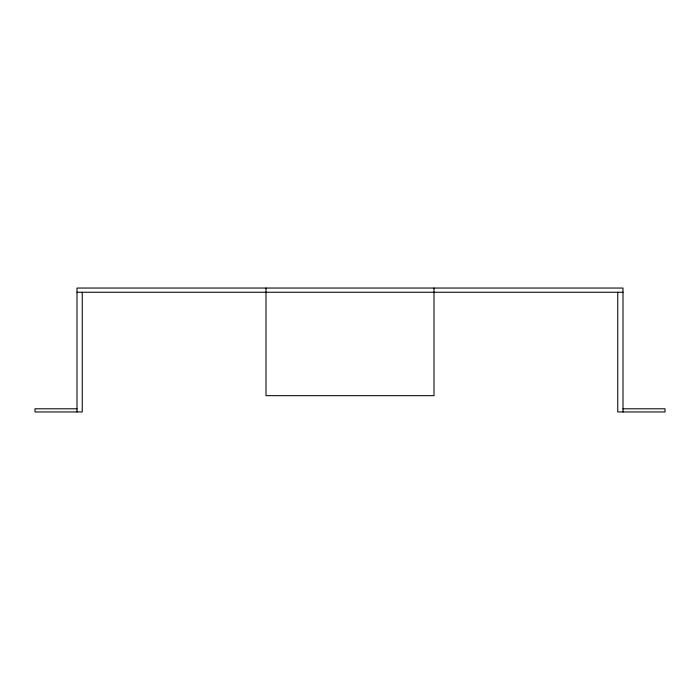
<?xml version="1.0" encoding="UTF-8"?>
<svg xmlns="http://www.w3.org/2000/svg" width="700" height="700" viewBox="0 0 700 700"><rect width="100%" height="100%" fill="white"/><g stroke="black" fill="none" stroke-linecap="round" stroke-linejoin="round"><path stroke-width="1.05" d="M77 292.25L623 292.25M77 408.8L35 408.8L35 411.95L82.25 411.95L82.25 292.25M623 408.8L665 408.8L665 411.95L617.75 411.95L617.75 292.25M623 411.95L623 288.05L77 288.05L77 411.95M434 288.05L434 395.675L266 395.675L266 288.05"/></g></svg>
